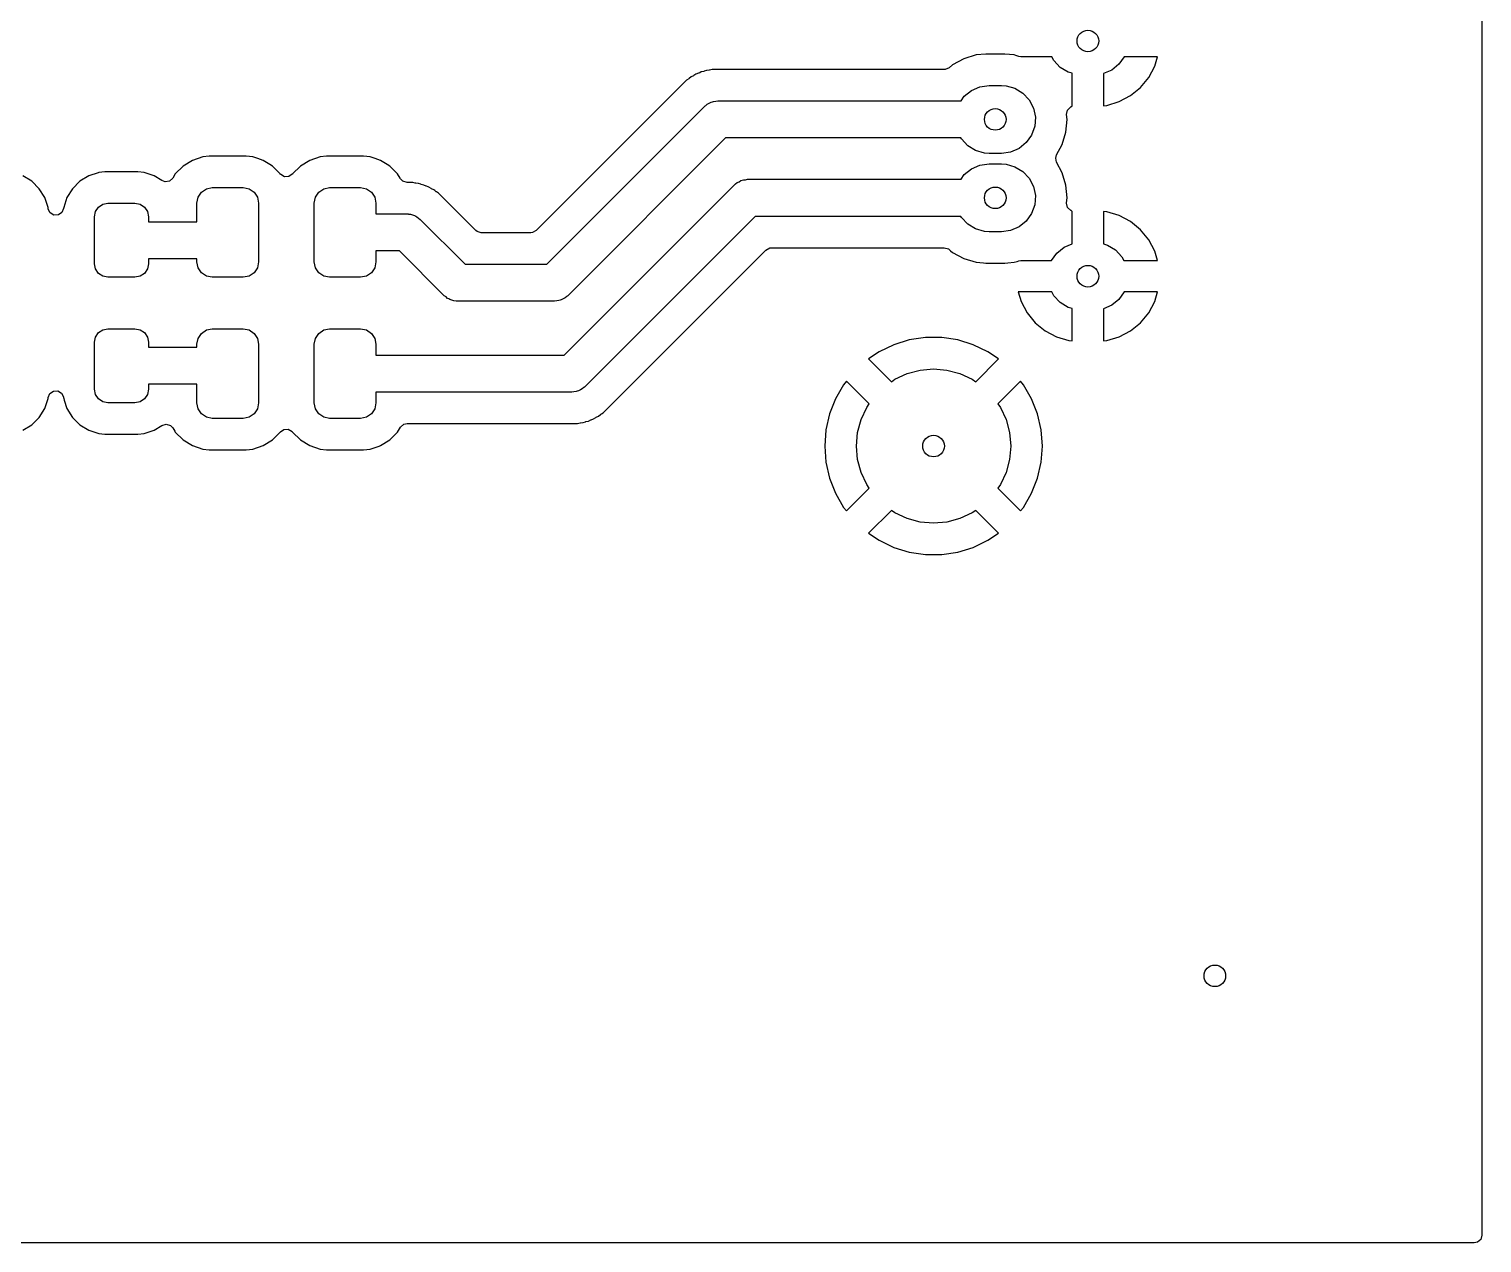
# Model space of a CAD drawing. Extents: x 4.91 to 7.26, y -4.42 to -2.88.
# Drawn here: x 6.329 to 7.255, y -4.417 to -3.643 of the extents above; entities that cross this region are included whole.
import ezdxf

# ---------------------------------------------------------------- set-up
doc = ezdxf.new("R2010")
doc.units = 0
doc.header["$MEASUREMENT"] = 0
doc.layers.add('BLACK', color=7, linetype='CONTINUOUS')

msp = doc.modelspace()

# ---------------------------------------------------------------- linework, layer by layer
at = {"layer": 'BLACK', "linetype": 'CONTINUOUS'}
for p, q in [((7.2551, -2.88167), (7.2551, -4.41234)), ((6.91533, -3.66799), (6.91276, -3.66908)), ((6.9176, -3.66613), (6.91533, -3.66799)), ((6.92484, -3.66226), (6.9176, -3.66613)), ((6.9327, -3.65987), (6.92484, -3.66226)), ((6.93882, -3.65927), (6.9327, -3.65987)), ((6.95079, -3.65927), (6.93882, -3.65927)), ((6.93882, -3.65927), (6.93882, -3.65927)), ((6.95691, -3.65987), (6.95079, -3.65927)), ((6.95079, -3.65927), (6.95079, -3.65927)), ((6.95784, -3.66016), (6.95691, -3.65987)), ((6.95691, -3.65987), (6.95691, -3.65987)), ((6.95691, -3.65987), (6.95691, -3.65987)), ((6.95691, -3.65987), (6.95691, -3.65987)), ((6.95973, -3.66073), (6.95784, -3.66016)), ((6.96117, -3.66094), (6.95973, -3.66073)), ((6.98094, -3.66094), (6.96117, -3.66094)), ((6.98223, -3.66343), (6.98094, -3.66094)), ((6.98626, -3.66774), (6.98223, -3.66343)), ((6.99129, -3.67081), (6.98626, -3.66774)), ((7.02362, -3.66572), (7.01905, -3.66945)), ((7.02699, -3.66094), (7.02362, -3.66572)), ((7.04829, -3.66094), (7.02699, -3.66094)), ((7.0426, -3.6742), (7.04646, -3.66696)), ((7.04646, -3.66696), (7.04829, -3.66094)), ((6.74789, -3.6759), (6.74592, -3.67787)), ((6.7493, -3.67502), (6.74789, -3.6759)), ((6.74789, -3.6759), (6.74789, -3.6759)), ((6.74953, -3.67486), (6.7493, -3.67502)), ((6.75082, -3.67382), (6.74953, -3.67486)), ((6.75232, -3.6731), (6.75082, -3.67382)), ((6.75082, -3.67382), (6.75082, -3.67382)), ((6.75256, -3.67297), (6.75232, -3.6731)), ((6.75397, -3.67208), (6.75256, -3.67297)), ((6.75553, -3.67154), (6.75397, -3.67208)), ((6.75579, -3.67143), (6.75553, -3.67154)), ((6.75633, -3.67117), (6.75579, -3.67143)), ((6.75729, -3.67071), (6.75633, -3.67117)), ((6.7589, -3.67034), (6.75729, -3.67071)), ((6.75729, -3.67071), (6.75729, -3.67071)), ((6.75917, -3.67026), (6.7589, -3.67034)), ((6.76074, -3.66972), (6.75917, -3.67026)), ((6.76239, -3.66953), (6.76074, -3.66972)), ((6.76074, -3.66972), (6.76074, -3.66972)), ((6.76266, -3.66948), (6.76239, -3.66953)), ((6.76428, -3.66911), (6.76266, -3.66948)), ((6.91219, -3.66911), (6.76428, -3.66911)), ((6.91276, -3.66908), (6.91219, -3.66911)), ((6.99386, -3.67152), (6.99129, -3.67081)), ((6.99386, -3.6922), (6.99386, -3.67152)), ((7.01905, -3.66945), (7.01386, -3.6717)), ((7.01386, -3.6717), (7.01386, -3.6922)), ((7.03739, -3.68054), (7.0426, -3.6742)), ((6.74592, -3.67787), (6.65207, -3.77172)), ((6.74592, -3.67787), (6.74592, -3.67787)), ((6.92295, -3.68913), (6.92504, -3.68617)), ((6.92504, -3.68617), (6.92962, -3.68244)), ((6.92962, -3.68244), (6.93502, -3.68009)), ((6.93502, -3.68009), (6.94087, -3.67929)), ((6.94087, -3.67929), (6.94874, -3.67929)), ((6.94874, -3.67929), (6.95169, -3.67949)), ((6.95169, -3.67949), (6.95737, -3.68108)), ((6.95737, -3.68108), (6.96241, -3.68415)), ((6.96241, -3.68415), (6.96643, -3.68846)), ((7.02381, -3.68961), (7.03105, -3.68575)), ((7.03105, -3.68575), (7.03739, -3.68054)), ((6.65891, -3.7932), (6.75951, -3.69259)), ((6.75951, -3.69259), (6.75981, -3.69235)), ((6.75981, -3.69235), (6.75991, -3.69222)), ((6.75991, -3.69222), (6.76014, -3.69207)), ((6.76014, -3.69207), (6.76119, -3.6912)), ((6.76119, -3.6912), (6.76244, -3.69065)), ((6.76244, -3.69065), (6.7636, -3.68993)), ((6.7636, -3.68993), (6.76441, -3.68978)), ((6.76441, -3.68978), (6.76516, -3.68945)), ((6.76516, -3.68945), (6.76652, -3.68938)), ((6.76652, -3.68938), (6.76787, -3.68913)), ((6.76787, -3.68913), (6.92295, -3.68913)), ((6.96643, -3.68846), (6.96914, -3.69369)), ((6.96914, -3.69369), (6.97034, -3.69947)), ((6.99031, -3.69781), (6.99083, -3.69506)), ((6.99083, -3.69506), (6.99275, -3.69304)), ((6.99275, -3.69304), (6.99301, -3.69297)), ((6.99301, -3.69297), (6.99386, -3.6922)), ((7.01386, -3.6922), (7.01596, -3.692)), ((7.01596, -3.692), (7.02381, -3.68961)), ((7.01596, -3.692), (7.01596, -3.692)), ((6.96994, -3.70535), (6.96797, -3.71091)), ((6.97034, -3.69947), (6.96994, -3.70535)), ((6.98981, -3.70911), (6.99062, -3.70094)), ((6.99062, -3.70094), (6.99031, -3.69781)), ((6.77276, -3.71276), (6.67215, -3.81336)), ((6.92283, -3.71276), (6.77276, -3.71276)), ((6.92318, -3.71343), (6.92283, -3.71276)), ((6.9272, -3.71774), (6.92318, -3.71343)), ((6.96797, -3.71091), (6.96457, -3.71572)), ((6.98743, -3.71697), (6.98981, -3.70911)), ((6.93224, -3.72081), (6.9272, -3.71774)), ((6.93792, -3.7224), (6.93224, -3.72081)), ((6.94087, -3.7226), (6.93792, -3.7224)), ((6.94874, -3.7226), (6.94087, -3.7226)), ((6.95458, -3.7218), (6.94874, -3.7226)), ((6.95999, -3.71945), (6.95458, -3.7218)), ((6.96457, -3.71572), (6.95999, -3.71945)), ((6.98331, -3.72555), (6.98388, -3.72361)), ((6.98388, -3.72361), (6.98743, -3.71697)), ((6.42691, -3.73072), (6.42198, -3.73566)), ((6.43285, -3.72706), (6.42691, -3.73072)), ((6.42691, -3.73072), (6.42691, -3.73072)), ((6.43948, -3.72486), (6.43285, -3.72706)), ((6.44357, -3.72444), (6.43948, -3.72486)), ((6.46723, -3.72444), (6.44357, -3.72444)), ((6.47132, -3.72486), (6.46723, -3.72444)), ((6.47459, -3.72594), (6.47132, -3.72486)), ((6.47132, -3.72486), (6.47132, -3.72486)), ((6.47795, -3.72706), (6.47459, -3.72594)), ((6.48216, -3.72966), (6.47795, -3.72706)), ((6.48389, -3.73072), (6.48216, -3.72966)), ((6.48883, -3.73566), (6.48389, -3.73072)), ((6.48389, -3.73072), (6.48389, -3.73072)), ((6.50171, -3.73072), (6.49678, -3.73566)), ((6.50766, -3.72706), (6.50171, -3.73072)), ((6.50171, -3.73072), (6.50171, -3.73072)), ((6.51428, -3.72486), (6.50766, -3.72706)), ((6.51837, -3.72444), (6.51428, -3.72486)), ((6.54204, -3.72444), (6.51837, -3.72444)), ((6.54613, -3.72486), (6.54204, -3.72444)), ((6.54939, -3.72594), (6.54613, -3.72486)), ((6.54613, -3.72486), (6.54613, -3.72486)), ((6.55275, -3.72706), (6.54939, -3.72594)), ((6.55697, -3.72966), (6.55275, -3.72706)), ((6.55869, -3.73072), (6.55697, -3.72966)), ((6.5587, -3.73072), (6.55869, -3.73072)), ((6.56363, -3.73566), (6.5587, -3.73072)), ((6.92504, -3.73617), (6.92962, -3.73244)), ((6.92962, -3.73244), (6.93502, -3.73009)), ((6.93502, -3.73009), (6.94087, -3.72929)), ((6.94087, -3.72929), (6.94874, -3.72929)), ((6.94874, -3.72929), (6.95169, -3.72949)), ((6.95169, -3.72949), (6.95737, -3.73108)), ((6.95737, -3.73108), (6.96241, -3.73415)), ((6.98388, -3.72828), (6.98331, -3.72555)), ((6.98743, -3.73492), (6.98388, -3.72828)), ((6.33046, -3.74039), (6.32477, -3.73687)), ((6.3352, -3.74512), (6.33046, -3.74039)), ((6.33046, -3.74039), (6.33046, -3.74039)), ((6.36114, -3.74039), (6.35641, -3.74512)), ((6.36684, -3.73687), (6.36114, -3.74039)), ((6.36114, -3.74039), (6.36114, -3.74039)), ((6.37273, -3.73492), (6.36684, -3.73687)), ((6.37319, -3.73477), (6.37273, -3.73492)), ((6.37711, -3.73437), (6.37319, -3.73477)), ((6.37319, -3.73477), (6.37319, -3.73477)), ((6.37319, -3.73477), (6.37319, -3.73477)), ((6.39815, -3.73437), (6.37711, -3.73437)), ((6.40208, -3.73477), (6.39815, -3.73437)), ((6.40843, -3.73687), (6.40208, -3.73477)), ((6.40208, -3.73477), (6.40208, -3.73477)), ((6.40208, -3.73477), (6.40208, -3.73477)), ((6.41348, -3.73999), (6.40843, -3.73687)), ((6.40843, -3.73687), (6.40843, -3.73687)), ((6.41547, -3.74069), (6.41348, -3.73999)), ((6.41823, -3.74024), (6.41547, -3.74069)), ((6.4203, -3.73837), (6.41823, -3.74024)), ((6.42198, -3.73566), (6.4203, -3.73837)), ((6.42198, -3.73566), (6.42198, -3.73566)), ((6.48891, -3.73577), (6.48883, -3.73566)), ((6.4892, -3.7361), (6.48891, -3.73577)), ((6.49162, -3.73751), (6.4892, -3.7361)), ((6.49441, -3.73738), (6.49162, -3.73751)), ((6.49657, -3.73586), (6.49441, -3.73738)), ((6.49662, -3.73582), (6.49657, -3.73586)), ((6.49657, -3.73586), (6.49657, -3.73586)), ((6.49669, -3.73577), (6.49662, -3.73582)), ((6.49678, -3.73566), (6.49669, -3.73577)), ((6.56536, -3.73845), (6.56363, -3.73566)), ((6.56363, -3.73566), (6.56363, -3.73566)), ((6.56363, -3.73566), (6.56363, -3.73566)), ((6.56558, -3.73882), (6.56536, -3.73845)), ((6.56712, -3.74039), (6.56558, -3.73882)), ((6.5698, -3.74118), (6.56712, -3.74039)), ((6.57159, -3.74118), (6.5698, -3.74118)), ((6.57339, -3.74118), (6.57159, -3.74118)), ((6.57501, -3.74155), (6.57339, -3.74118)), ((6.57339, -3.74118), (6.57339, -3.74118)), ((6.57528, -3.74159), (6.57501, -3.74155)), ((6.57693, -3.74178), (6.57528, -3.74159)), ((6.5785, -3.74233), (6.57693, -3.74178)), ((6.57693, -3.74178), (6.57693, -3.74178)), ((6.57876, -3.7424), (6.5785, -3.74233)), ((6.58038, -3.74277), (6.57876, -3.7424)), ((6.77851, -3.74259), (6.77881, -3.74235)), ((6.77881, -3.74235), (6.77891, -3.74222)), ((6.77891, -3.74222), (6.77914, -3.74207)), ((6.77914, -3.74207), (6.78019, -3.7412)), ((6.78019, -3.7412), (6.78144, -3.74065)), ((6.78144, -3.74065), (6.7826, -3.73993)), ((6.7826, -3.73993), (6.78341, -3.73978)), ((6.78341, -3.73978), (6.78416, -3.73945)), ((6.78416, -3.73945), (6.78552, -3.73938)), ((6.78552, -3.73938), (6.78687, -3.73913)), ((6.78687, -3.73913), (6.92295, -3.73913)), ((6.92295, -3.73913), (6.92504, -3.73617)), ((6.96241, -3.73415), (6.96643, -3.73846)), ((6.96643, -3.73846), (6.96914, -3.74369)), ((6.98981, -3.74278), (6.98743, -3.73492)), ((6.33871, -3.75082), (6.3352, -3.74512)), ((6.3352, -3.74512), (6.3352, -3.74512)), ((6.3352, -3.74512), (6.3352, -3.74512)), ((6.34082, -3.75717), (6.33871, -3.75082)), ((6.3529, -3.75082), (6.35079, -3.75717)), ((6.35641, -3.74512), (6.3529, -3.75082)), ((6.35641, -3.74512), (6.35641, -3.74512)), ((6.43572, -3.75431), (6.43647, -3.75054)), ((6.43647, -3.75054), (6.4386, -3.74735)), ((6.4386, -3.74735), (6.44179, -3.74521)), ((6.44179, -3.74521), (6.44556, -3.74446)), ((6.44556, -3.74446), (6.46524, -3.74446)), ((6.46524, -3.74446), (6.46901, -3.74521)), ((6.46901, -3.74521), (6.4722, -3.74735)), ((6.4722, -3.74735), (6.47434, -3.75054)), ((6.47434, -3.75054), (6.47509, -3.75431)), ((6.51052, -3.75431), (6.51127, -3.75054)), ((6.51127, -3.75054), (6.5134, -3.74735)), ((6.5134, -3.74735), (6.5166, -3.74521)), ((6.5166, -3.74521), (6.52036, -3.74446)), ((6.52036, -3.74446), (6.54005, -3.74446)), ((6.54005, -3.74446), (6.54381, -3.74521)), ((6.54381, -3.74521), (6.54701, -3.74735)), ((6.54701, -3.74735), (6.54914, -3.75054)), ((6.54914, -3.75054), (6.54989, -3.75431)), ((6.58188, -3.74349), (6.58038, -3.74277)), ((6.58038, -3.74277), (6.58038, -3.74277)), ((6.58213, -3.7436), (6.58188, -3.74349)), ((6.58314, -3.74395), (6.58213, -3.7436)), ((6.5837, -3.74415), (6.58314, -3.74395)), ((6.58511, -3.74503), (6.5837, -3.74415)), ((6.58535, -3.74517), (6.58511, -3.74503)), ((6.58685, -3.74589), (6.58535, -3.74517)), ((6.58739, -3.74632), (6.58685, -3.74589)), ((6.58685, -3.74589), (6.58685, -3.74589)), ((6.58685, -3.74589), (6.58685, -3.74589)), ((6.58814, -3.74692), (6.58739, -3.74632)), ((6.58837, -3.74708), (6.58814, -3.74692)), ((6.58852, -3.74718), (6.58837, -3.74708)), ((6.58977, -3.74796), (6.58852, -3.74718)), ((6.59105, -3.74924), (6.58977, -3.74796)), ((6.60239, -3.76058), (6.59105, -3.74924)), ((6.66991, -3.8512), (6.77851, -3.74259)), ((6.96914, -3.74369), (6.97034, -3.74947)), ((6.97034, -3.74947), (6.96994, -3.75535)), ((6.99062, -3.75094), (6.98981, -3.74278)), ((6.98981, -3.74278), (6.98981, -3.74278)), ((6.98981, -3.74278), (6.98981, -3.74278)), ((6.99031, -3.75408), (6.99062, -3.75094)), ((6.99062, -3.75094), (6.99062, -3.75094)), ((6.34087, -3.75768), (6.34082, -3.75717)), ((6.34082, -3.75717), (6.34082, -3.75717)), ((6.34082, -3.75717), (6.34082, -3.75717)), ((6.34093, -3.75808), (6.34087, -3.75768)), ((6.34219, -3.76058), (6.34093, -3.75808)), ((6.3446, -3.76199), (6.34219, -3.76058)), ((6.34968, -3.76027), (6.34739, -3.76187)), ((6.35074, -3.75768), (6.34968, -3.76027)), ((6.35079, -3.75717), (6.35074, -3.75768)), ((6.37041, -3.763), (6.37106, -3.7597)), ((6.37106, -3.7597), (6.37293, -3.75691)), ((6.37293, -3.75691), (6.37573, -3.75504)), ((6.37573, -3.75504), (6.37902, -3.75439)), ((6.37902, -3.75439), (6.39625, -3.75439)), ((6.39625, -3.75439), (6.39954, -3.75504)), ((6.39954, -3.75504), (6.40234, -3.75691)), ((6.40234, -3.75691), (6.4042, -3.7597)), ((6.4042, -3.7597), (6.40486, -3.763)), ((6.43572, -3.7662), (6.43572, -3.75431)), ((6.47509, -3.75431), (6.47509, -3.79171)), ((6.51052, -3.79171), (6.51052, -3.75431)), ((6.54989, -3.75431), (6.54989, -3.7612)), ((6.61353, -3.77172), (6.60239, -3.76058)), ((6.96797, -3.76091), (6.96457, -3.76572)), ((6.96994, -3.75535), (6.96797, -3.76091)), ((6.99029, -3.75434), (6.99031, -3.75408)), ((6.99095, -3.75706), (6.99029, -3.75434)), ((6.99298, -3.75898), (6.99095, -3.75706)), ((6.99311, -3.759), (6.99298, -3.75898)), ((6.99386, -3.75969), (6.99311, -3.759)), ((6.99386, -3.78019), (6.99386, -3.75969)), ((7.01386, -3.75969), (7.01386, -3.78037)), ((7.01596, -3.75989), (7.01386, -3.75969)), ((7.01386, -3.75969), (7.01386, -3.75969)), ((7.02381, -3.76228), (7.01596, -3.75989)), ((7.01596, -3.75989), (7.01596, -3.75989)), ((6.34739, -3.76187), (6.3446, -3.76199)), ((6.37041, -3.79302), (6.37041, -3.763)), ((6.40486, -3.763), (6.40486, -3.7662)), ((6.40486, -3.7662), (6.43572, -3.7662)), ((6.54989, -3.7612), (6.5698, -3.7612)), ((6.5698, -3.7612), (6.57019, -3.76123)), ((6.57019, -3.76123), (6.57035, -3.76121)), ((6.57035, -3.76121), (6.57061, -3.76127)), ((6.57061, -3.76127), (6.57197, -3.7614)), ((6.57197, -3.7614), (6.57325, -3.76189)), ((6.57325, -3.76189), (6.57457, -3.7622)), ((6.57457, -3.7622), (6.57525, -3.76267)), ((6.57525, -3.76267), (6.57602, -3.76297)), ((6.57602, -3.76297), (6.57703, -3.76389)), ((6.57703, -3.76389), (6.57815, -3.76466)), ((6.57815, -3.76466), (6.6067, -3.7932)), ((6.79176, -3.76276), (6.68315, -3.87136)), ((6.92283, -3.76276), (6.79176, -3.76276)), ((6.92318, -3.76343), (6.92283, -3.76276)), ((6.9272, -3.76774), (6.92318, -3.76343)), ((6.93224, -3.77081), (6.9272, -3.76774)), ((6.95999, -3.76945), (6.95458, -3.7718)), ((6.96457, -3.76572), (6.95999, -3.76945)), ((7.03105, -3.76614), (7.02381, -3.76228)), ((7.03739, -3.77135), (7.03105, -3.76614)), ((6.61436, -3.77239), (6.61353, -3.77172)), ((6.61704, -3.77318), (6.61436, -3.77239)), ((6.64856, -3.77318), (6.61704, -3.77318)), ((6.64962, -3.77306), (6.64856, -3.77318)), ((6.65207, -3.77172), (6.64962, -3.77306)), ((6.93792, -3.7724), (6.93224, -3.77081)), ((6.94087, -3.7726), (6.93792, -3.7724)), ((6.94874, -3.7726), (6.94087, -3.7726)), ((6.95458, -3.7718), (6.94874, -3.7726)), ((7.0426, -3.77769), (7.03739, -3.77135)), ((7.04646, -3.78493), (7.0426, -3.77769)), ((6.56491, -3.78482), (6.54989, -3.78482)), ((6.54989, -3.78482), (6.54989, -3.79171)), ((6.59345, -3.81336), (6.56491, -3.78482)), ((6.70054, -3.88228), (6.7986, -3.78423)), ((6.7986, -3.78423), (6.80105, -3.78289)), ((6.80105, -3.78289), (6.80211, -3.78278)), ((6.80211, -3.78278), (6.91219, -3.78278)), ((6.91219, -3.78278), (6.91487, -3.78356)), ((6.91487, -3.78356), (6.91533, -3.7839)), ((6.91533, -3.7839), (6.91632, -3.78471)), ((6.91632, -3.78471), (6.9176, -3.78576)), ((6.9176, -3.78576), (6.92484, -3.78963)), ((6.98072, -3.79094), (6.9841, -3.78617)), ((6.9841, -3.78617), (6.98867, -3.78244)), ((6.98867, -3.78244), (6.99386, -3.78019)), ((7.01386, -3.78037), (7.01642, -3.78108)), ((7.01642, -3.78108), (7.02146, -3.78415)), ((7.02146, -3.78415), (7.02549, -3.78846)), ((7.02549, -3.78846), (7.02677, -3.79094)), ((7.04829, -3.79094), (7.04646, -3.78493)), ((6.37106, -3.79631), (6.37041, -3.79302)), ((6.37293, -3.79911), (6.37106, -3.79631)), ((6.4042, -3.79631), (6.40234, -3.79911)), ((6.40486, -3.79302), (6.4042, -3.79631)), ((6.43572, -3.78982), (6.40486, -3.78982)), ((6.40486, -3.78982), (6.40486, -3.79302)), ((6.43572, -3.79171), (6.43572, -3.78982)), ((6.43647, -3.79548), (6.43572, -3.79171)), ((6.4386, -3.79867), (6.43647, -3.79548)), ((6.47434, -3.79548), (6.4722, -3.79867)), ((6.47509, -3.79171), (6.47434, -3.79548)), ((6.51127, -3.79548), (6.51052, -3.79171)), ((6.5134, -3.79867), (6.51127, -3.79548)), ((6.54914, -3.79548), (6.54701, -3.79867)), ((6.54989, -3.79171), (6.54914, -3.79548)), ((6.6067, -3.7932), (6.65891, -3.7932)), ((6.92484, -3.78963), (6.9327, -3.79202)), ((6.9327, -3.79202), (6.9327, -3.79202)), ((6.9327, -3.79202), (6.9327, -3.79202)), ((6.9327, -3.79202), (6.93718, -3.79246)), ((6.93718, -3.79246), (6.93882, -3.79262)), ((6.93882, -3.79262), (6.93882, -3.79262)), ((6.93882, -3.79262), (6.95079, -3.79262)), ((6.95079, -3.79262), (6.95288, -3.79241)), ((6.95079, -3.79262), (6.95079, -3.79262)), ((6.95288, -3.79241), (6.95691, -3.79202)), ((6.95691, -3.79202), (6.95879, -3.79144)), ((6.95691, -3.79202), (6.95691, -3.79202)), ((6.95691, -3.79202), (6.95691, -3.79202)), ((6.95879, -3.79144), (6.95973, -3.79116)), ((6.95973, -3.79116), (6.96117, -3.79094)), ((6.96117, -3.79094), (6.98072, -3.79094)), ((7.02677, -3.79094), (7.04829, -3.79094)), ((6.37573, -3.80097), (6.37293, -3.79911)), ((6.37902, -3.80163), (6.37573, -3.80097)), ((6.39625, -3.80163), (6.37902, -3.80163)), ((6.39954, -3.80097), (6.39625, -3.80163)), ((6.40234, -3.79911), (6.39954, -3.80097)), ((6.44179, -3.8008), (6.4386, -3.79867)), ((6.44556, -3.80155), (6.44179, -3.8008)), ((6.46524, -3.80155), (6.44556, -3.80155)), ((6.46901, -3.8008), (6.46524, -3.80155)), ((6.4722, -3.79867), (6.46901, -3.8008)), ((6.5166, -3.8008), (6.5134, -3.79867)), ((6.52036, -3.80155), (6.5166, -3.8008)), ((6.54005, -3.80155), (6.52036, -3.80155)), ((6.54381, -3.8008), (6.54005, -3.80155)), ((6.54701, -3.79867), (6.54381, -3.8008)), ((6.59458, -3.81413), (6.59345, -3.81336)), ((6.59559, -3.81505), (6.59458, -3.81413)), ((6.59635, -3.81535), (6.59559, -3.81505)), ((6.59703, -3.81581), (6.59635, -3.81535)), ((6.59836, -3.81612), (6.59703, -3.81581)), ((6.59963, -3.81662), (6.59836, -3.81612)), ((6.60099, -3.81674), (6.59963, -3.81662)), ((6.66514, -3.81657), (6.6638, -3.81682)), ((6.66651, -3.81651), (6.66514, -3.81657)), ((6.66726, -3.81617), (6.66651, -3.81651)), ((6.66807, -3.81602), (6.66726, -3.81617)), ((6.66923, -3.8153), (6.66807, -3.81602)), ((6.67048, -3.81475), (6.66923, -3.8153)), ((6.67153, -3.81388), (6.67048, -3.81475)), ((6.67176, -3.81374), (6.67153, -3.81388)), ((6.67186, -3.8136), (6.67176, -3.81374)), ((6.67215, -3.81336), (6.67186, -3.8136)), ((6.95943, -3.81094), (6.96125, -3.81696)), ((6.98094, -3.81094), (6.95943, -3.81094)), ((6.98223, -3.81343), (6.98094, -3.81094)), ((6.98626, -3.81774), (6.98223, -3.81343)), ((7.02362, -3.81572), (7.01905, -3.81945)), ((7.02699, -3.81094), (7.02362, -3.81572)), ((7.04829, -3.81094), (7.02699, -3.81094)), ((7.04646, -3.81696), (7.04829, -3.81094)), ((6.60126, -3.81681), (6.60099, -3.81674)), ((6.60142, -3.81678), (6.60126, -3.81681)), ((6.6018, -3.81682), (6.60142, -3.81678)), ((6.6638, -3.81682), (6.6018, -3.81682)), ((6.96125, -3.81696), (6.96512, -3.8242)), ((6.96512, -3.8242), (6.97033, -3.83054)), ((6.99129, -3.82081), (6.98626, -3.81774)), ((6.99386, -3.82152), (6.99129, -3.82081)), ((6.99386, -3.8422), (6.99386, -3.82152)), ((7.01905, -3.81945), (7.01386, -3.8217)), ((7.01386, -3.8217), (7.01386, -3.8422)), ((7.03739, -3.83054), (7.0426, -3.8242)), ((7.0426, -3.8242), (7.04646, -3.81696)), ((6.37293, -3.83691), (6.37573, -3.83504)), ((6.37573, -3.83504), (6.37902, -3.83439)), ((6.37902, -3.83439), (6.39625, -3.83439)), ((6.39625, -3.83439), (6.39954, -3.83504)), ((6.39954, -3.83504), (6.40234, -3.83691)), ((6.4386, -3.83735), (6.44179, -3.83521)), ((6.44179, -3.83521), (6.44556, -3.83446)), ((6.44556, -3.83446), (6.46524, -3.83446)), ((6.46524, -3.83446), (6.46901, -3.83521)), ((6.46901, -3.83521), (6.4722, -3.83735)), ((6.5134, -3.83735), (6.5166, -3.83521)), ((6.5166, -3.83521), (6.52036, -3.83446)), ((6.52036, -3.83446), (6.54005, -3.83446)), ((6.54005, -3.83446), (6.54381, -3.83521)), ((6.54381, -3.83521), (6.54701, -3.83735)), ((6.97033, -3.83054), (6.97667, -3.83575)), ((7.03105, -3.83575), (7.03739, -3.83054)), ((6.37041, -3.843), (6.37106, -3.8397)), ((6.37041, -3.87302), (6.37041, -3.843)), ((6.37106, -3.8397), (6.37293, -3.83691)), ((6.40234, -3.83691), (6.4042, -3.8397)), ((6.4042, -3.8397), (6.40486, -3.843)), ((6.40486, -3.843), (6.40486, -3.8462)), ((6.43572, -3.84431), (6.43647, -3.84054)), ((6.43572, -3.8462), (6.43572, -3.84431)), ((6.43647, -3.84054), (6.4386, -3.83735)), ((6.4722, -3.83735), (6.47434, -3.84054)), ((6.47434, -3.84054), (6.47509, -3.84431)), ((6.47509, -3.84431), (6.47509, -3.88171)), ((6.51052, -3.84431), (6.51127, -3.84054)), ((6.51052, -3.88171), (6.51052, -3.84431)), ((6.51127, -3.84054), (6.5134, -3.83735)), ((6.54701, -3.83735), (6.54914, -3.84054)), ((6.54914, -3.84054), (6.54989, -3.84431)), ((6.54989, -3.84431), (6.54989, -3.8512)), ((6.88999, -3.84155), (6.88008, -3.8446)), ((6.90025, -3.84), (6.88999, -3.84155)), ((6.88999, -3.84155), (6.88999, -3.84155)), ((6.91062, -3.84), (6.90025, -3.84)), ((6.92088, -3.84155), (6.91062, -3.84)), ((6.93079, -3.8446), (6.92088, -3.84155)), ((6.92088, -3.84155), (6.92088, -3.84155)), ((6.97667, -3.83575), (6.9839, -3.83961)), ((6.9839, -3.83961), (6.99176, -3.842)), ((6.99176, -3.842), (6.99176, -3.842)), ((6.99176, -3.842), (6.99386, -3.8422)), ((7.01386, -3.8422), (7.01596, -3.842)), ((7.01596, -3.842), (7.02381, -3.83961)), ((7.01596, -3.842), (7.01596, -3.842)), ((7.02381, -3.83961), (7.03105, -3.83575)), ((6.40486, -3.8462), (6.43572, -3.8462)), ((6.54989, -3.8512), (6.66991, -3.8512)), ((6.87073, -3.8491), (6.86403, -3.85367)), ((6.86403, -3.85367), (6.86403, -3.85367)), ((6.86403, -3.85367), (6.87855, -3.86819)), ((6.88008, -3.8446), (6.87073, -3.8491)), ((6.87073, -3.8491), (6.87073, -3.8491)), ((6.94014, -3.8491), (6.93079, -3.8446)), ((6.93232, -3.86819), (6.94683, -3.85367)), ((6.94683, -3.85367), (6.94014, -3.8491)), ((6.88083, -3.86659), (6.8886, -3.86297)), ((6.8886, -3.86297), (6.89689, -3.86075)), ((6.89689, -3.86075), (6.90543, -3.86)), ((6.90543, -3.86), (6.91398, -3.86075)), ((6.91398, -3.86075), (6.92226, -3.86297)), ((6.92226, -3.86297), (6.93004, -3.86659)), ((6.43572, -3.86982), (6.40486, -3.86982)), ((6.40486, -3.86982), (6.40486, -3.87302)), ((6.43572, -3.88171), (6.43572, -3.86982)), ((6.68253, -3.87188), (6.68148, -3.87275)), ((6.68276, -3.87174), (6.68253, -3.87188)), ((6.68286, -3.8716), (6.68276, -3.87174)), ((6.68315, -3.87136), (6.68286, -3.8716)), ((6.84809, -3.87011), (6.8429, -3.8791)), ((6.84991, -3.86783), (6.84809, -3.87011)), ((6.84809, -3.87011), (6.84809, -3.87011)), ((6.86441, -3.88233), (6.84991, -3.86783)), ((6.87855, -3.86819), (6.88083, -3.86659)), ((6.93004, -3.86659), (6.93232, -3.86819)), ((6.96096, -3.86783), (6.94646, -3.88233)), ((6.96278, -3.87011), (6.96096, -3.86783)), ((6.96096, -3.86783), (6.96096, -3.86783)), ((6.96797, -3.8791), (6.96278, -3.87011)), ((6.96278, -3.87011), (6.96278, -3.87011)), ((6.33871, -3.8852), (6.34082, -3.87885)), ((6.34082, -3.87885), (6.34087, -3.87834)), ((6.34087, -3.87834), (6.34192, -3.87575)), ((6.34192, -3.87575), (6.34421, -3.87414)), ((6.34421, -3.87414), (6.347, -3.87403)), ((6.347, -3.87403), (6.34942, -3.87544)), ((6.34942, -3.87544), (6.35068, -3.87793)), ((6.35068, -3.87793), (6.35074, -3.87833)), ((6.35074, -3.87833), (6.35079, -3.87885)), ((6.35079, -3.87885), (6.35079, -3.87885)), ((6.35079, -3.87885), (6.35079, -3.87885)), ((6.35079, -3.87885), (6.35079, -3.87885)), ((6.35079, -3.87885), (6.35112, -3.87985)), ((6.35112, -3.87985), (6.3529, -3.8852)), ((6.37106, -3.87631), (6.37041, -3.87302)), ((6.37293, -3.87911), (6.37106, -3.87631)), ((6.37573, -3.88097), (6.37293, -3.87911)), ((6.37902, -3.88163), (6.37573, -3.88097)), ((6.39954, -3.88097), (6.39625, -3.88163)), ((6.40234, -3.87911), (6.39954, -3.88097)), ((6.4042, -3.87631), (6.40234, -3.87911)), ((6.40486, -3.87302), (6.4042, -3.87631)), ((6.6748, -3.87482), (6.54989, -3.87482)), ((6.54989, -3.87482), (6.54989, -3.88171)), ((6.67614, -3.87457), (6.6748, -3.87482)), ((6.67751, -3.87451), (6.67614, -3.87457)), ((6.67826, -3.87417), (6.67751, -3.87451)), ((6.67907, -3.87402), (6.67826, -3.87417)), ((6.68023, -3.8733), (6.67907, -3.87402)), ((6.68148, -3.87275), (6.68023, -3.8733)), ((6.8429, -3.8791), (6.83911, -3.88875)), ((6.8429, -3.8791), (6.8429, -3.8791)), ((6.97176, -3.88875), (6.96797, -3.8791)), ((6.96797, -3.8791), (6.96797, -3.8791)), ((6.3352, -3.8909), (6.33871, -3.8852)), ((6.3529, -3.8852), (6.35641, -3.8909)), ((6.39625, -3.88163), (6.37902, -3.88163)), ((6.43647, -3.88548), (6.43572, -3.88171)), ((6.4386, -3.88867), (6.43647, -3.88548)), ((6.44179, -3.8908), (6.4386, -3.88867)), ((6.4722, -3.88867), (6.46901, -3.8908)), ((6.47434, -3.88548), (6.4722, -3.88867)), ((6.47509, -3.88171), (6.47434, -3.88548)), ((6.51127, -3.88548), (6.51052, -3.88171)), ((6.5134, -3.88867), (6.51127, -3.88548)), ((6.5166, -3.8908), (6.5134, -3.88867)), ((6.54701, -3.88867), (6.54381, -3.8908)), ((6.54914, -3.88548), (6.54701, -3.88867)), ((6.54989, -3.88171), (6.54914, -3.88548)), ((6.69035, -3.89085), (6.69185, -3.89013)), ((6.69185, -3.89013), (6.69314, -3.8891)), ((6.69314, -3.8891), (6.69337, -3.88893)), ((6.69337, -3.88893), (6.69366, -3.88875)), ((6.69366, -3.88875), (6.69477, -3.88805)), ((6.69477, -3.88805), (6.69985, -3.88298)), ((6.69985, -3.88298), (6.70054, -3.88228)), ((6.70054, -3.88228), (6.70054, -3.88228)), ((6.83911, -3.88875), (6.8368, -3.89887)), ((6.83911, -3.88875), (6.83911, -3.88875)), ((6.85919, -3.89238), (6.86281, -3.88461)), ((6.86281, -3.88461), (6.86441, -3.88233)), ((6.94646, -3.88233), (6.94805, -3.88461)), ((6.94805, -3.88461), (6.95168, -3.89238)), ((6.97406, -3.89887), (6.97176, -3.88875)), ((6.97176, -3.88875), (6.97176, -3.88875)), ((6.32477, -3.89914), (6.33046, -3.89563)), ((6.33046, -3.89563), (6.3352, -3.8909)), ((6.35641, -3.8909), (6.35641, -3.8909)), ((6.35641, -3.8909), (6.36114, -3.89563)), ((6.36114, -3.89563), (6.36114, -3.89563)), ((6.36114, -3.89563), (6.36114, -3.89563)), ((6.36114, -3.89563), (6.36684, -3.89914)), ((6.36684, -3.89914), (6.37319, -3.90125)), ((6.40208, -3.90125), (6.40843, -3.89914)), ((6.40843, -3.89914), (6.41348, -3.89603)), ((6.41348, -3.89603), (6.41617, -3.89529)), ((6.41617, -3.89529), (6.41884, -3.89613)), ((6.41884, -3.89613), (6.4203, -3.89765)), ((6.4203, -3.89765), (6.42163, -3.89979)), ((6.42163, -3.89979), (6.42198, -3.90036)), ((6.44556, -3.89155), (6.44179, -3.8908)), ((6.46524, -3.89155), (6.44556, -3.89155)), ((6.46901, -3.8908), (6.46524, -3.89155)), ((6.48904, -3.90016), (6.49119, -3.89863)), ((6.49119, -3.89863), (6.49399, -3.89851)), ((6.49399, -3.89851), (6.4964, -3.89991)), ((6.4964, -3.89991), (6.49669, -3.90025)), ((6.52036, -3.89155), (6.5166, -3.8908)), ((6.54005, -3.89155), (6.52036, -3.89155)), ((6.54381, -3.8908), (6.54005, -3.89155)), ((6.56363, -3.90036), (6.56558, -3.89719)), ((6.56558, -3.89719), (6.56766, -3.89533)), ((6.56766, -3.89533), (6.5698, -3.89484)), ((6.5698, -3.89484), (6.67839, -3.89484)), ((6.67839, -3.89484), (6.68001, -3.89447)), ((6.67839, -3.89484), (6.67839, -3.89484)), ((6.68001, -3.89447), (6.68028, -3.89442)), ((6.68028, -3.89442), (6.68193, -3.89424)), ((6.68193, -3.89424), (6.6835, -3.89369)), ((6.6835, -3.89369), (6.68376, -3.89361)), ((6.68376, -3.89361), (6.68538, -3.89324)), ((6.68538, -3.89324), (6.68688, -3.89252)), ((6.68688, -3.89252), (6.68713, -3.89242)), ((6.68713, -3.89242), (6.6887, -3.89187)), ((6.6887, -3.89187), (6.69011, -3.89098)), ((6.69011, -3.89098), (6.69035, -3.89085)), ((6.8368, -3.89887), (6.83603, -3.90921)), ((6.85697, -3.90067), (6.85919, -3.89238)), ((6.95168, -3.89238), (6.9539, -3.90067)), ((6.97484, -3.90921), (6.97406, -3.89887)), ((6.37319, -3.90125), (6.37711, -3.90165)), ((6.37711, -3.90165), (6.39815, -3.90165)), ((6.39815, -3.90165), (6.40208, -3.90125)), ((6.42198, -3.90036), (6.42198, -3.90036)), ((6.42198, -3.90036), (6.42691, -3.90529)), ((6.42691, -3.90529), (6.42691, -3.90529)), ((6.42691, -3.90529), (6.42691, -3.90529)), ((6.42691, -3.90529), (6.43285, -3.90896)), ((6.43285, -3.90896), (6.43948, -3.91115)), ((6.47132, -3.91115), (6.47795, -3.90896)), ((6.47795, -3.90896), (6.48389, -3.90529)), ((6.48389, -3.90529), (6.48883, -3.90036)), ((6.48883, -3.90036), (6.48891, -3.90025)), ((6.48883, -3.90036), (6.48883, -3.90036)), ((6.48891, -3.90025), (6.48899, -3.9002)), ((6.48899, -3.9002), (6.48903, -3.90015)), ((6.48903, -3.90015), (6.48904, -3.90016)), ((6.49669, -3.90025), (6.49678, -3.90036)), ((6.49678, -3.90036), (6.50171, -3.90529)), ((6.50171, -3.90529), (6.50171, -3.90529)), ((6.50171, -3.90529), (6.50171, -3.90529)), ((6.50171, -3.90529), (6.50766, -3.90896)), ((6.50766, -3.90896), (6.51428, -3.91115)), ((6.54613, -3.91115), (6.55198, -3.90921)), ((6.55198, -3.90921), (6.55275, -3.90896)), ((6.55275, -3.90896), (6.55869, -3.90529)), ((6.55869, -3.90529), (6.56363, -3.90036)), ((6.83603, -3.90921), (6.8368, -3.91956)), ((6.85622, -3.90921), (6.85697, -3.90067)), ((6.85697, -3.91776), (6.85622, -3.90921)), ((6.9539, -3.90067), (6.95465, -3.90921)), ((6.95465, -3.90921), (6.9539, -3.91776)), ((6.97406, -3.91956), (6.97484, -3.90921)), ((6.43948, -3.91115), (6.44357, -3.91157)), ((6.44357, -3.91157), (6.46723, -3.91157)), ((6.46723, -3.91157), (6.47132, -3.91115)), ((6.51428, -3.91115), (6.51837, -3.91157)), ((6.51837, -3.91157), (6.54204, -3.91157)), ((6.54204, -3.91157), (6.54613, -3.91115)), ((6.85919, -3.92604), (6.85697, -3.91776)), ((6.9539, -3.91776), (6.95168, -3.92604)), ((6.8368, -3.91956), (6.83911, -3.92967)), ((6.86281, -3.93382), (6.85919, -3.92604)), ((6.95168, -3.92604), (6.94805, -3.93382)), ((6.97176, -3.92967), (6.97406, -3.91956)), ((6.83911, -3.92967), (6.83911, -3.92967)), ((6.83911, -3.92967), (6.8429, -3.93933)), ((6.84991, -3.9506), (6.86441, -3.9361)), ((6.86441, -3.9361), (6.86281, -3.93382)), ((6.94805, -3.93382), (6.94646, -3.9361)), ((6.94646, -3.9361), (6.96096, -3.9506)), ((6.96797, -3.93933), (6.97176, -3.92967)), ((6.97176, -3.92967), (6.97176, -3.92967)), ((6.8429, -3.93933), (6.8429, -3.93933)), ((6.8429, -3.93933), (6.84809, -3.94831)), ((6.96278, -3.94831), (6.96797, -3.93933)), ((6.96797, -3.93933), (6.96797, -3.93933)), ((6.84809, -3.94831), (6.84809, -3.94831)), ((6.84809, -3.94831), (6.84991, -3.9506)), ((6.84991, -3.9506), (6.84991, -3.9506)), ((6.87855, -3.95024), (6.86403, -3.96475)), ((6.88083, -3.95183), (6.87855, -3.95024)), ((6.8886, -3.95546), (6.88083, -3.95183)), ((6.89689, -3.95768), (6.8886, -3.95546)), ((6.92226, -3.95546), (6.91398, -3.95768)), ((6.93004, -3.95183), (6.92226, -3.95546)), ((6.93232, -3.95024), (6.93004, -3.95183)), ((6.94683, -3.96475), (6.93232, -3.95024)), ((6.96096, -3.9506), (6.96278, -3.94831)), ((6.86403, -3.96475), (6.87073, -3.96932)), ((6.90543, -3.95843), (6.89689, -3.95768)), ((6.91398, -3.95768), (6.90543, -3.95843)), ((6.94014, -3.96932), (6.94683, -3.96475)), ((6.87073, -3.96932), (6.87073, -3.96932)), ((6.87073, -3.96932), (6.88008, -3.97382)), ((6.88008, -3.97382), (6.88999, -3.97688)), ((6.92088, -3.97688), (6.93079, -3.97382)), ((6.93079, -3.97382), (6.94014, -3.96932)), ((6.88999, -3.97688), (6.88999, -3.97688)), ((6.88999, -3.97688), (6.90025, -3.97843)), ((6.90025, -3.97843), (6.91062, -3.97843)), ((6.91062, -3.97843), (6.92088, -3.97688)), ((6.92088, -3.97688), (6.92088, -3.97688)), ((7.25014, -4.4173), (4.91947, -4.4173)), ((7.2522, -4.41685), (7.25014, -4.4173)), ((7.25431, -4.41502), (7.2522, -4.41685)), ((7.2551, -4.41234), (7.25431, -4.41502))]:
    msp.add_line(p, q, dxfattribs=at)
at = {"layer": 'BLACK'}
for centre in [(7.00386, -3.65094), (6.9448, -3.70094), (6.9448, -3.75094), (7.00386, -3.80094), (6.90543, -3.90921), (7.0848, -4.24701)]:
    msp.add_circle(centre, 0.00689, dxfattribs=at)

doc.saveas('drawing.dxf')
